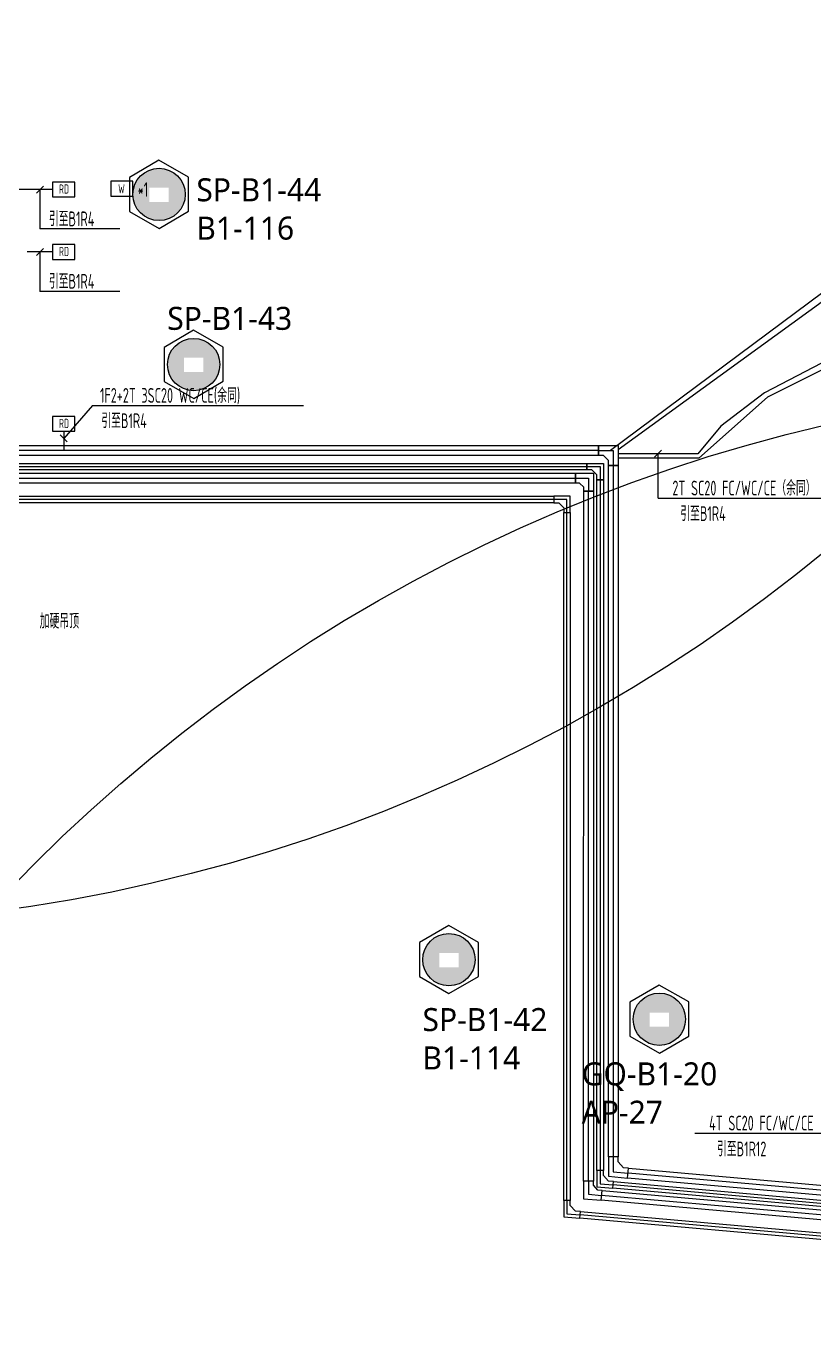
# Model space of a CAD drawing. Extents: x 0 to 3879896, y -114000 to 391286.
# Drawn here: x 2007824 to 2031749, y 229870 to 269968 of the extents above; entities that cross this region are included whole.
import ezdxf

# ---------------------------------------------------------------- set-up
doc = ezdxf.new("R2010")
doc.units = 0
doc.header["$LTSCALE"] = 1000
doc.header["$MEASUREMENT"] = 0
for name, color, linetype in [('AP', 7, 'CONTINUOUS'), ('CABLETRAY_DOTE', 5, 'CONTINUOUS'), ('CABLETRAY_WEAK', 6, 'CONTINUOUS'), ('T-BSA TEXT', 7, '485_LINE'), ('T-C-CHANNELS', 30, 'CONTINUOUS'), ('T-I-CHANNELS', 2, 'CONTINUOUS'), ('T-METER DATA', 150, 'C_LINE'), ('T-R-INTEGRATE', 1, 'CONTINUOUS'), ('T-SYSTEM BLOCK', 4, 'CONTINUOUS'), ('T-TEXT', 7, 'CONTINUOUS'), ('T-TL', 2, 'CONTINUOUS'), ('T-铁塔', 3, 'CONTINUOUS'), ('WALL', 2, 'CONTINUOUS'), ('WIRE-通讯', 4, 'CONTINUOUS')]:
    doc.layers.add(name, color=color, linetype=linetype)
doc.layers.add('T-2017.8修改', color=2, linetype='C_LINE', plot=False)
doc.styles.add('GBSTYLE', font='gbxwxt.shx', dxfattribs={"width": 0.6, "bigfont": 'gbhzfs.shx'})
doc.styles.get("Standard").update_dxf_attribs({"font": 'GBENOR', "bigfont": 'GBCBIG'})
doc.linetypes.add('485_LINE', pattern='A,25.7,-3.58,["485",Standard,S=2.54,R=0,X=-3.2,Y=-1.27],-3.85', length=33.13)
doc.linetypes.add('C_LINE', pattern='A,25.7,-2.08,["C",Standard,S=2.54,R=0,X=-0.54,Y=-1.27],-2.35', length=30.13)

# ---------------------------------------------------------------- blocks, each defined once
blk = doc.blocks.new('A$C78FD1D7B')
at = {"layer": 'T-SYSTEM BLOCK'}
blk.add_lwpolyline([(-300, 0), (300, 0), (300, 400), (-300, 400)], close=True, dxfattribs=at)
at = {"layer": 'T-TEXT', "style": 'GBSTYLE', "width": 0.7}
blk.add_text('RD', height=250, dxfattribs=at).set_placement((-129, 88))
blk = doc.blocks.new('抄表水表')
at = {"layer": 'T-SYSTEM BLOCK'}
blk.add_lwpolyline([(-338, 0), (338, 0), (338, 450), (-338, 450)], close=True, dxfattribs=at)
at = {"layer": 'T-TEXT', "style": 'GBSTYLE', "width": 0.7}
blk.add_text('W', height=281, dxfattribs=at).set_placement((-113, 83))
blk = doc.blocks.new('A$C78191958')
at = {"layer": 'T-METER DATA'}
blk.add_blockref('抄表水表', (26369, -1326, 0), dxfattribs=at)
at = {"layer": 'T-BSA TEXT', "linetype": 'ByBlock', "style": 'GBSTYLE', "width": 0.7}
blk.add_text('*1', height=450, dxfattribs=at).set_placement((26851, -1350, 0))

msp = doc.modelspace()

# ---------------------------------------------------------------- hatches: boundary and pattern name
at = {"layer": 'WALL', "linetype": 'ByBlock'}
h = msp.add_hatch(dxfattribs=at)
h.set_pattern_fill('ESCHER', color=3)
h.set_pattern_definition([(60, (-865392.317, -2136911.052), (-30.47999999, -7e-09), [27.94, -2.54]), (180, (-865392.317, -2136911.052), (15.24, -26.3964543), [27.94, -2.54]), (300, (-865392.317, -2136911.052), (30.47999999, -7e-09), [27.94, -2.54]), (60, (-865389.777, -2136911.052), (-30.47999999, -7e-09), [5.08, -25.4]), (300, (-865389.777, -2136911.052), (30.47999999, -7e-09), [5.08, -25.4]), (60, (-865393.587, -2136908.853), (-30.47999999, -7e-09), [5.08, -25.4]), (180, (-865393.587, -2136908.853), (15.24, -26.3964543), [5.08, -25.4]), (300, (-865393.587, -2136913.252), (30.47999999, -7e-09), [5.08, -25.4]), (180, (-865393.587, -2136913.252), (15.24, -26.3964543), [5.08, -25.4]), (60, (-865402.477, -2136911.052), (-30.47999999, -7e-09), [5.08, -25.4]), (300, (-865402.477, -2136911.052), (30.47999999, -7e-09), [5.08, -25.4]), (60, (-865387.237, -2136919.85), (-30.47999999, -7e-09), [5.08, -25.4]), (180, (-865387.237, -2136919.85), (15.24, -26.3964543), [5.08, -25.4]), (300, (-865387.237, -2136902.254), (30.47999999, -7e-09), [5.08, -25.4]), (180, (-865387.237, -2136902.254), (15.24, -26.3964543), [5.08, -25.4]), (0, (-865387.237, -2136906.653), (-15.24, 26.3964543), [17.78, -12.7]), (0, (-865387.237, -2136915.452), (-15.24, 26.3964543), [17.78, -12.7]), (120, (-865391.047, -2136904.453), (-30.47999999, 7e-09), [17.78, -12.7]), (120, (-865398.667, -2136908.853), (-30.47999999, 7e-09), [17.78, -12.7]), (240, (-865398.667, -2136913.252), (15.23999999, -26.3964543), [17.78, -12.7]), (240, (-865391.047, -2136917.652), (15.23999999, -26.3964543), [17.78, -12.7])])
h.paths.add_polyline_path([(2011059.5, 264855.1, 1), (2012651.4, 264855.1, 1)])
h.paths.add_polyline_path([(2012149.8, 265060), (2012149.8, 264625.6), (2011561.8, 264625.6), (2011561.8, 265060)], flags=16)
h = msp.add_hatch(dxfattribs=at)
h.set_pattern_fill('ESCHER', color=3)
h.set_pattern_definition([(60, (-864339.71, -2142083.642), (-30.47999999, -7e-09), [27.94, -2.54]), (180, (-864339.71, -2142083.642), (15.24, -26.3964543), [27.94, -2.54]), (300, (-864339.71, -2142083.642), (30.47999999, -7e-09), [27.94, -2.54]), (60, (-864337.17, -2142083.642), (-30.47999999, -7e-09), [5.08, -25.4]), (300, (-864337.17, -2142083.642), (30.47999999, -7e-09), [5.08, -25.4]), (60, (-864340.98, -2142081.442), (-30.47999999, -7e-09), [5.08, -25.4]), (180, (-864340.98, -2142081.442), (15.24, -26.3964543), [5.08, -25.4]), (300, (-864340.98, -2142085.842), (30.47999999, -7e-09), [5.08, -25.4]), (180, (-864340.98, -2142085.842), (15.24, -26.3964543), [5.08, -25.4]), (60, (-864349.87, -2142083.642), (-30.47999999, -7e-09), [5.08, -25.4]), (300, (-864349.87, -2142083.642), (30.47999999, -7e-09), [5.08, -25.4]), (60, (-864334.63, -2142092.44), (-30.47999999, -7e-09), [5.08, -25.4]), (180, (-864334.63, -2142092.44), (15.24, -26.3964543), [5.08, -25.4]), (300, (-864334.63, -2142074.843), (30.47999999, -7e-09), [5.08, -25.4]), (180, (-864334.63, -2142074.843), (15.24, -26.3964543), [5.08, -25.4]), (0, (-864334.63, -2142079.243), (-15.24, 26.3964543), [17.78, -12.7]), (0, (-864334.63, -2142088.042), (-15.24, 26.3964543), [17.78, -12.7]), (120, (-864338.44, -2142077.043), (-30.47999999, 7e-09), [17.78, -12.7]), (120, (-864346.06, -2142081.442), (-30.47999999, 7e-09), [17.78, -12.7]), (240, (-864346.06, -2142085.842), (15.23999999, -26.3964543), [17.78, -12.7]), (240, (-864338.44, -2142090.24), (15.23999999, -26.3964543), [17.78, -12.7])])
h.paths.add_polyline_path([(2012112.1, 259682.5, 1), (2013704, 259682.5, 1)])
h.paths.add_polyline_path([(2013202.4, 259887.5), (2013202.4, 259453), (2012614.4, 259453), (2012614.4, 259887.5)], flags=16)
h = msp.add_hatch(dxfattribs=at)
h.set_pattern_fill('ESCHER', color=3)
h.set_pattern_definition([(60, (-856582.48, -2160186.78), (-30.47999999, -7e-09), [27.94, -2.54]), (180, (-856582.48, -2160186.78), (15.24, -26.3964543), [27.94, -2.54]), (300, (-856582.48, -2160186.78), (30.47999999, -7e-09), [27.94, -2.54]), (60, (-856579.94, -2160186.78), (-30.47999999, -7e-09), [5.08, -25.4]), (300, (-856579.94, -2160186.78), (30.47999999, -7e-09), [5.08, -25.4]), (60, (-856583.75, -2160184.58), (-30.47999999, -7e-09), [5.08, -25.4]), (180, (-856583.75, -2160184.58), (15.24, -26.3964543), [5.08, -25.4]), (300, (-856583.75, -2160188.98), (30.47999999, -7e-09), [5.08, -25.4]), (180, (-856583.75, -2160188.98), (15.24, -26.3964543), [5.08, -25.4]), (60, (-856592.64, -2160186.78), (-30.47999999, -7e-09), [5.08, -25.4]), (300, (-856592.64, -2160186.78), (30.47999999, -7e-09), [5.08, -25.4]), (60, (-856577.4, -2160195.58), (-30.47999999, -7e-09), [5.08, -25.4]), (180, (-856577.4, -2160195.58), (15.24, -26.3964543), [5.08, -25.4]), (300, (-856577.4, -2160177.98), (30.47999999, -7e-09), [5.08, -25.4]), (180, (-856577.4, -2160177.98), (15.24, -26.3964543), [5.08, -25.4]), (0, (-856577.4, -2160182.38), (-15.24, 26.3964543), [17.78, -12.7]), (0, (-856577.4, -2160191.18), (-15.24, 26.3964543), [17.78, -12.7]), (120, (-856581.21, -2160180.18), (-30.47999999, 7e-09), [17.78, -12.7]), (120, (-856588.83, -2160184.58), (-30.47999999, 7e-09), [17.78, -12.7]), (240, (-856588.83, -2160188.98), (15.23999999, -26.3964543), [17.78, -12.7]), (240, (-856581.21, -2160193.38), (15.23999999, -26.3964543), [17.78, -12.7])])
h.paths.add_polyline_path([(2019869.3, 241579.3, 1), (2021461.2, 241579.3, 1)])
h.paths.add_polyline_path([(2020959.7, 241784.3), (2020959.7, 241349.8), (2020371.6, 241349.8), (2020371.6, 241784.3)], flags=16)
h = msp.add_hatch(dxfattribs=at)
h.set_pattern_fill('ESCHER', color=3)
h.set_pattern_definition([(60, (-850187.8, -2161998.995), (-30.47999999, -7e-09), [27.94, -2.54]), (180, (-850187.8, -2161998.995), (15.24, -26.3964543), [27.94, -2.54]), (300, (-850187.8, -2161998.995), (30.47999999, -7e-09), [27.94, -2.54]), (60, (-850185.26, -2161998.995), (-30.47999999, -7e-09), [5.08, -25.4]), (300, (-850185.26, -2161998.995), (30.47999999, -7e-09), [5.08, -25.4]), (60, (-850189.07, -2161996.795), (-30.47999999, -7e-09), [5.08, -25.4]), (180, (-850189.07, -2161996.795), (15.24, -26.3964543), [5.08, -25.4]), (300, (-850189.07, -2162001.194), (30.47999999, -7e-09), [5.08, -25.4]), (180, (-850189.07, -2162001.194), (15.24, -26.3964543), [5.08, -25.4]), (60, (-850197.96, -2161998.995), (-30.47999999, -7e-09), [5.08, -25.4]), (300, (-850197.96, -2161998.995), (30.47999999, -7e-09), [5.08, -25.4]), (60, (-850182.72, -2162007.793), (-30.47999999, -7e-09), [5.08, -25.4]), (180, (-850182.72, -2162007.793), (15.24, -26.3964543), [5.08, -25.4]), (300, (-850182.72, -2161990.196), (30.47999999, -7e-09), [5.08, -25.4]), (180, (-850182.72, -2161990.196), (15.24, -26.3964543), [5.08, -25.4]), (0, (-850182.72, -2161994.595), (-15.24, 26.3964543), [17.78, -12.7]), (0, (-850182.72, -2162003.394), (-15.24, 26.3964543), [17.78, -12.7]), (120, (-850186.53, -2161992.395), (-30.47999999, 7e-09), [17.78, -12.7]), (120, (-850194.15, -2161996.795), (-30.47999999, 7e-09), [17.78, -12.7]), (240, (-850194.15, -2162001.194), (15.23999999, -26.3964543), [17.78, -12.7]), (240, (-850186.53, -2162005.594), (15.23999999, -26.3964543), [17.78, -12.7])])
h.paths.add_polyline_path([(2026264, 239767.1, 1), (2027855.9, 239767.1, 1)])
h.paths.add_polyline_path([(2027354.3, 239972.1), (2027354.3, 239537.6), (2026766.3, 239537.6), (2026766.3, 239972.1)], flags=16)

# ---------------------------------------------------------------- linework, layer by layer
at = {"layer": 'CABLETRAY_DOTE'}
for p, q in [((2025210.7, 257064.4, 0), (2005401.2, 257064.4, 0)), ((2025210.7, 257064.4, 0), (2025660.7, 257064.4, 0)), ((2025660.7, 257064.4, 0), (2025660.7, 256614.4, 0)), ((2005801.2, 256576.3, 0), (2024860.7, 256576.3, 0)), ((2024860.7, 256576.3, 0), (2025260.7, 256576.3, 0)), ((2025260.7, 256576.3, 0), (2025260.7, 256176.3, 0)), ((2025660.7, 256614.4, 0), (2025660.7, 235577.2, 0)), ((2025260.7, 256176.3, 0), (2025260.7, 235162.8, 0)), ((2023852.6, 255576.3, 0), (2007001.2, 255576.3, 0)), ((2024252.6, 255576.3, 0), (2023852.6, 255576.3, 0)), ((2024252.6, 255176.3, 0), (2024252.6, 255576.3, 0)), ((2024252.6, 234252.5, 0), (2024252.6, 255176.3, 0)), ((2025660.7, 235577.2, 0), (2025660.7, 235127.2, 0)), ((2025260.7, 235162.8, 0), (2025260.7, 234762.8, 0)), ((2025660.7, 235127.2, 0), (2026108.9, 235087.2, 0)), ((2040673.2, 233790.4, 0), (2026108.9, 235087.2, 0)), ((2025260.7, 234762.8, 0), (2025659.1, 234727.3, 0)), ((2040723, 233386, 0), (2025659.1, 234727.3, 0)), ((2024252.6, 234252.5, 0), (2024252.6, 233852.5, 0)), ((2024252.6, 233852.5, 0), (2024651, 233817.1, 0)), ((2040723, 232386, 0), (2024651, 233817.1, 0))]:
    msp.add_line(p, q, dxfattribs=at)
at = {"layer": 'CABLETRAY_DOTE', "linetype": 'ByBlock'}
for p, q in [((2006201.2, 256226.3, 0), (2024510.7, 256226.3, 0)), ((2024510.7, 256226.3, 0), (2024910.7, 256226.3, 0)), ((2024910.7, 256226.3, 0), (2024910.7, 255826.3, 0)), ((2024906.6, 234844.2, 0), (2024910.7, 255826.3, 0)), ((2024906.6, 234844.2, 0), (2024906.6, 234444.2, 0)), ((2024906.6, 234444.2, 0), (2025305, 234408.7, 0)), ((2040723, 233036, 0), (2025305.1, 234408.8, 0))]:
    msp.add_line(p, q, dxfattribs=at)
at = {"layer": 'CABLETRAY_WEAK'}
for p, q in [((2005801.2, 256676.3, 0), (2024860.7, 256676.3, 0)), ((2024860.7, 256676.3, 0), (2024860.7, 256476.3, 0)), ((2024860.7, 256676.3, 0), (2025360.7, 256676.3, 0)), ((2024860.7, 256476.3, 0), (2024860.7, 256676.3, 0)), ((2025360.7, 256676.3, 0), (2025360.7, 256176.3, 0)), ((2024860.7, 256476.3, 0), (2005801.2, 256476.3, 0)), ((2025010.7, 256476.3, 0), (2024860.7, 256476.3, 0)), ((2025160.7, 256326.3, 0), (2025010.7, 256476.3, 0)), ((2025160.7, 256176.3, 0), (2025160.7, 256326.3, 0)), ((2025160.7, 235162.8, 0), (2025160.7, 256176.3, 0)), ((2025160.7, 256176.3, 0), (2025360.7, 256176.3, 0)), ((2025360.7, 256176.3, 0), (2025160.7, 256176.3, 0)), ((2025360.7, 256176.3, 0), (2025360.7, 235162.8, 0)), ((2025360.7, 235162.8, 0), (2025160.7, 235162.8, 0)), ((2025160.7, 235162.8, 0), (2025160.7, 234671.3, 0)), ((2025360.7, 235162.8, 0), (2025160.7, 235162.8, 0)), ((2025360.7, 235012.8, 0), (2025360.7, 235162.8, 0)), ((2025518.5, 234840.2, 0), (2025360.7, 235012.8, 0)), ((2025160.7, 234671.3, 0), (2025650.2, 234627.7, 0)), ((2025667.9, 234826.9, 0), (2025518.5, 234840.2, 0)), ((2025650.2, 234627.7, 0), (2025667.9, 234826.9, 0)), ((2025650.2, 234627.7, 0), (2025667.9, 234826.9, 0)), ((2040714.2, 233286.3, 0), (2025650.2, 234627.7, 0)), ((2025667.9, 234826.9, 0), (2040731.9, 233485.6, 0))]:
    msp.add_line(p, q, dxfattribs=at)
at = {"layer": 'T-BSA TEXT', "linetype": 'ByBlock'}
for p, q in [((2008128.2, 264899.1), (2008340.3, 265111.3)), ((2008234.3, 265005.2), (2008234.3, 263807)), ((2010660.3, 263807), (2008234.3, 263807)), ((2008128.2, 262999.1), (2008340.3, 263211.3)), ((2008234.3, 263105.2), (2008234.3, 261907)), ((2010660.3, 261907), (2008234.3, 261907)), ((2009835.6, 258431.2), (2008958.9, 257432.5)), ((2009835.6, 258431.2), (2016244.2, 258431.2)), ((2008852.9, 257538.5), (2009065, 257326.4)), ((2026913.8, 256864.5), (2027126, 257076.7)), ((2027019.9, 255612.7), (2027019.9, 256970.6)), ((2027019.9, 255612.7), (2033384.3, 255612.7)), ((2028136.4, 236297.1, 0), (2032300.3, 236297.1, 0))]:
    msp.add_line(p, q, dxfattribs=at)
at = {"layer": 'T-C-CHANNELS'}
for p, q in [((2007001.2, 255676.3, 0), (2023852.6, 255676.3, 0)), ((2023852.6, 255476.3, 0), (2007001.2, 255476.3, 0)), ((2023852.6, 255676.3, 0), (2023852.6, 255476.3, 0)), ((2024352.6, 255676.3, 0), (2023852.6, 255676.3, 0)), ((2023852.6, 255676.3, 0), (2023852.6, 255476.3, 0)), ((2023852.6, 255476.3, 0), (2024002.6, 255476.3, 0)), ((2024002.6, 255476.3, 0), (2024152.6, 255326.3, 0)), ((2024352.6, 255176.3, 0), (2024352.6, 255676.3, 0)), ((2024152.6, 255326.3, 0), (2024152.6, 255176.3, 0)), ((2024152.6, 255176.3, 0), (2024352.6, 255176.3, 0)), ((2024152.6, 234252.5, 0), (2024152.6, 255176.3, 0)), ((2024152.6, 255176.3, 0), (2024352.6, 255176.3, 0)), ((2024352.6, 255176.3, 0), (2024352.6, 234252.5, 0)), ((2024152.6, 234252.5, 0), (2024152.6, 233761, 0)), ((2024352.6, 234252.5, 0), (2024152.6, 234252.5, 0)), ((2024352.6, 234252.5, 0), (2024152.6, 234252.5, 0)), ((2024352.6, 234102.5, 0), (2024352.6, 234252.5, 0)), ((2024510.5, 233930, 0), (2024352.6, 234102.5, 0)), ((2024659.9, 233916.7, 0), (2024510.5, 233930, 0)), ((2024642.2, 233717.5, 0), (2024659.9, 233916.7, 0)), ((2024642.2, 233717.5, 0), (2024659.9, 233916.7, 0)), ((2024659.9, 233916.7, 0), (2040731.9, 232485.6, 0)), ((2024152.6, 233761, 0), (2024642.2, 233717.5, 0)), ((2040714.2, 232286.3, 0), (2024642.2, 233717.5, 0))]:
    msp.add_line(p, q, dxfattribs=at)
at = {"layer": 'T-I-CHANNELS'}
for p, q in [((2005401.2, 257214.4, 0), (2025210.7, 257214.4, 0)), ((2025210.7, 257214.4, 0), (2025210.7, 256914.4, 0)), ((2025210.7, 257214.4, 0), (2025810.7, 257214.4, 0)), ((2025210.7, 256914.4, 0), (2025210.7, 257214.4, 0)), ((2025810.7, 257214.4, 0), (2025810.7, 256614.4, 0)), ((2025210.7, 256914.4, 0), (2005401.2, 256914.4, 0)), ((2025360.7, 256914.4, 0), (2025210.7, 256914.4, 0)), ((2025510.7, 256764.4, 0), (2025360.7, 256914.4, 0)), ((2025510.7, 256614.4, 0), (2025510.7, 256764.4, 0)), ((2025510.7, 235577.2, 0), (2025510.7, 256614.4, 0)), ((2025510.7, 256614.4, 0), (2025810.7, 256614.4, 0)), ((2025810.7, 256614.4, 0), (2025510.7, 256614.4, 0)), ((2025810.7, 256614.4, 0), (2025810.7, 235577.2, 0)), ((2025810.7, 235577.2, 0), (2025510.7, 235577.2, 0)), ((2025510.7, 235577.2, 0), (2025510.7, 234989.9, 0)), ((2025810.7, 235577.2, 0), (2025510.7, 235577.2, 0)), ((2025810.7, 235427.2, 0), (2025810.7, 235577.2, 0)), ((2025972.8, 235250, 0), (2025810.7, 235427.2, 0)), ((2025510.7, 234989.9, 0), (2026095.6, 234937.8, 0)), ((2026122.2, 235236.7, 0), (2025972.8, 235250, 0)), ((2026095.6, 234937.8, 0), (2026122.2, 235236.7, 0)), ((2026095.6, 234937.8, 0), (2026122.2, 235236.7, 0)), ((2026122.2, 235236.7, 0), (2040686.5, 233939.8, 0)), ((2040659.9, 233641, 0), (2026095.6, 234937.8, 0))]:
    msp.add_line(p, q, dxfattribs=at)
at = {"layer": 'T-METER DATA', "color": 1, "linetype": 'ByBlock'}
for centre in [(2000340.4, 292621.3), (2043412.9, 209129.9)]:
    msp.add_circle(centre, 50000, dxfattribs=at)
at = {"layer": 'T-R-INTEGRATE', "linetype": 'ByBlock'}
for p, q in [((2037027.1, 265242.5), (2025810.7, 257089.1)), ((2008621.4, 265005.2), (2007364.2, 265005.2)), ((2008621.4, 263105.2), (2007847.1, 263105.2)), ((2008958.9, 257650.5, 0), (2008958.9, 257067.5, 0))]:
    msp.add_line(p, q, dxfattribs=at)
at = {"layer": 'T-R-INTEGRATE', "elevation": 0}
for points in [[(2036821.4, 265438), (2025578.7, 257067.5)], [(2032418.4, 259722.3), (2030344, 258690.4), (2028260.4, 256836.5), (2025810.7, 256836.5)]]:
    msp.add_lwpolyline(points, dxfattribs=at)
at = {"layer": 'T-TL', "elevation": 0}
msp.add_lwpolyline([(2031992.4, 259722.3), (2030255.9, 258821.6), (2028924, 257804.8), (2028229.1, 256970.6), (2025810.7, 256970.6)], dxfattribs=at)
at = {"layer": 'T-铁塔', "linetype": 'ByBlock'}
for p, q in [((2006201.2, 256376.3, 0), (2024510.7, 256376.3, 0)), ((2024510.7, 256376.3, 0), (2024510.7, 256076.3, 0)), ((2024510.7, 256376.3, 0), (2025060.7, 256376.3, 0)), ((2024510.7, 256076.3, 0), (2024510.7, 256376.3, 0)), ((2025060.7, 256376.3, 0), (2025060.7, 255826.3, 0)), ((2024510.7, 256076.3, 0), (2006201.2, 256076.3, 0)), ((2024635.7, 256076.3, 0), (2024510.7, 256076.3, 0)), ((2024760.7, 255951.3, 0), (2024635.7, 256076.3, 0)), ((2024760.7, 255826.3, 0), (2024760.7, 255951.3, 0)), ((2024756.6, 234844.2, 0), (2024760.7, 255826.4, 0)), ((2024760.7, 255826.4, 0), (2025060.7, 255826.3, 0)), ((2025060.7, 255826.3, 0), (2024760.7, 255826.3, 0)), ((2025060.7, 255826.3, 0), (2025056.6, 234844.2, 0)), ((2025056.6, 234844.2, 0), (2024756.6, 234844.2, 0)), ((2024756.6, 234844.2, 0), (2024756.6, 234306.9, 0)), ((2025056.6, 234844.2, 0), (2024756.6, 234844.2, 0)), ((2025056.6, 234719.2, 0), (2025056.6, 234844.2, 0)), ((2025193.8, 234569.2, 0), (2025056.6, 234719.2, 0)), ((2024756.6, 234306.9, 0), (2025291.7, 234259.3, 0)), ((2025318.3, 234558.1, 0), (2025193.8, 234569.2, 0)), ((2025291.7, 234259.3, 0), (2025318.3, 234558.1, 0)), ((2025291.8, 234259.4, 0), (2025318.4, 234558.2, 0)), ((2040709.7, 232886.5, 0), (2025291.8, 234259.4, 0)), ((2025318.4, 234558.2, 0), (2040736.3, 233185.4, 0))]:
    msp.add_line(p, q, dxfattribs=at)
at = {"layer": 'WALL', "color": 3, "linetype": 'ByBlock'}
for points in [[(2012753.4, 264344.2), (2012750.7, 265379.8), (2011852.5, 265895.4), (2010957, 265375.3), (2010959.6, 264339.7), (2011857.8, 263824.1)], [(2013806, 259171.6), (2013803.3, 260207.3), (2012905.1, 260722.8), (2012009.6, 260202.7), (2012012.2, 259167.1), (2012910.4, 258651.6)], [(2021563.2, 241068.5), (2021560.6, 242104.1), (2020662.4, 242619.6), (2019766.8, 242099.6), (2019769.5, 241063.9), (2020667.6, 240548.4)], [(2027957.9, 239256.3), (2027955.2, 240291.9), (2027057.1, 240807.4), (2026161.5, 240287.3), (2026164.1, 239251.7), (2027062.3, 238736.2)]]:
    msp.add_lwpolyline(points, close=True, dxfattribs=at)
for centre in [(2011855.4, 264855.1), (2012908, 259682.5), (2020665.3, 241579.3), (2027059.9, 239767.1)]:
    msp.add_circle(centre, 796, dxfattribs=at)

# ---------------------------------------------------------------- block references
at = {"layer": 'T-METER DATA', "linetype": 'ByBlock'}
msp.add_blockref('A$C78191958', (1984356.9, 266130.4, 0), dxfattribs=at)
at = {"layer": 'WIRE-通讯', "xscale": 1.125, "yscale": 1.125, "zscale": 1.125}
for p in [(2008958.9, 264780.2), (2008958.9, 262880.2), (2008958.9, 257650.5, 0)]:
    msp.add_blockref('A$C78FD1D7B', p, dxfattribs=at)

# ---------------------------------------------------------------- texts
at = {"layer": 'AP', "color": 3, "char_height": 700, "attachment_point": 1}
for s, width, insert in [('{\\fMicrosoft YaHei|b0|i0|c134|p34;SP-B1-44\\P\\C1;B1-116}', 3709.59, (2012988.9, 265347.3)), ('{\\fMicrosoft YaHei|b0|i0|c134|p34;SP-B1-43}', 3709.59, (2012105.8, 261436.6)), ('{\\fMicrosoft YaHei|b0|i0|c134|p34;SP-B1-42\\P\\C1;B1-114}', 3709.59, (2019862, 240106.9)), ('{\\fMicrosoft YaHei|b0|i0|c134|p34;GQ-B1-20\\P\\C1;AP-27}', 4166.283, (2024698.8, 238455.9))]:
    msp.add_mtext_dynamic_manual_height_columns(s, width=width, gutter_width=12.5, heights=[0], dxfattribs=dict(at, insert=insert))
at = {"layer": 'T-2017.8修改', "linetype": 'ByBlock', "style": 'GBSTYLE', "width": 0.7}
msp.add_text('加硬吊顶', height=450, dxfattribs=at).set_placement((2008227.7, 251652.4))
at = {"layer": 'T-2017.8修改', "color": 8, "linetype": 'ByBlock', "style": 'GBSTYLE', "width": 0.7}
msp.add_text('加硬吊顶', height=450, dxfattribs=at).set_placement((2008227.7, 251652.4, 0))
at = {"layer": 'T-BSA TEXT', "linetype": 'ByBlock', "style": 'GBSTYLE', "width": 0.7}
for s, p in [('引至B1R4', (2008506.2, 263888.6)), ('引至B1R4', (2008506.2, 261988.6)), ('1F2+2T 3SC20 WC/CE(余同)', (2010062.1, 258517.2)), ('引至B1R4', (2010098.8, 257746.6)), ('2T SC20 FC/WC/CE（余同）', (2027457.2, 255698.7)), ('引至B1R4', (2027694.4, 254922.8)), ('4T SC20 FC/WC/CE', (2028573.7, 236383.2, 0)), ('引至B1R12', (2028810.8, 235597.9, 0))]:
    msp.add_text(s, height=450, dxfattribs=at).set_placement(p)

doc.saveas('drawing.dxf')
